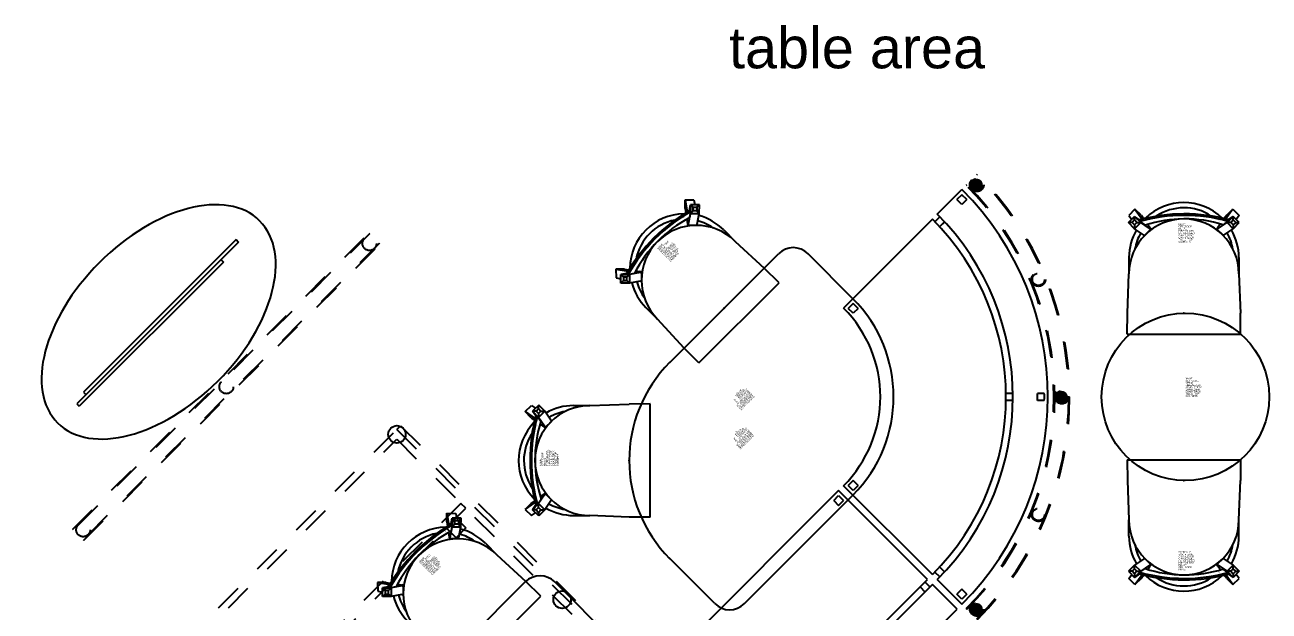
# Model space of a CAD drawing. Header units: metres. Extents: x 301.4 to 351.3, y 108.6 to 130.3.
# Drawn here: x 328.139 to 332.667, y 121.397 to 123.53 of the extents above; entities that cross this region are included whole.
import ezdxf

# ---------------------------------------------------------------- set-up
doc = ezdxf.new("R2010")
doc.units = ezdxf.units.M
doc.header["$MEASUREMENT"] = 0
doc.linetypes.add('HIDDEN', pattern=[0.375, 0.25, -0.125])
doc.linetypes.add('HIDDEN2', pattern=[0.1875, 0.125, -0.0625])
for name, color, linetype in [('AREA001T', 1, 'CONTINUOUS'), ('DECOR_SCREEN', 2, 'CONTINUOUS'), ('DETAIL', 7, 'CONTINUOUS'), ('HIDDEN1', 34, 'HIDDEN'), ('MFMB001H', 1, 'HIDDEN2'), ('MUEB001H', 1, 'HIDDEN2'), ('SOFFIT_DCR', 132, 'CONTINUOUS')]:
    doc.layers.add(name, color=color, linetype=linetype)
doc.styles.add('Arial', font='arial.ttf', dxfattribs={"height": 0.15875})
doc.styles.get("Standard").update_dxf_attribs({"font": 'txt', "width": 0.75})

# ---------------------------------------------------------------- blocks, each defined once
blk = doc.blocks.new('60_SCREEN')
at = {"layer": 'HIDDEN1', "color": 1}
for points in [[(21.92, -20.51), (-20.51, 21.92), (-20.42, 22.01), (22.01, -20.42)], [(20.51, -21.92), (-21.92, 20.51), (-22.01, 20.42), (20.42, -22.01)]]:
    blk.add_lwpolyline(points, close=True, dxfattribs=at)
for centre in [(-20.51, 20.51), (0, 0), (20.51, -20.51)]:
    blk.add_circle(centre, 1, dxfattribs=at)
blk = doc.blocks.new('RAD_SCREEN')
at = {"layer": 'MFMB001H'}
for points in [[(-32.69, 30.41, 1), (-30.94, 30.41, 1)], [(-44.87, 0, 1), (-43.12, 0, 1)], [(-32.69, -30.41, 1), (-30.94, -30.41, 1)]]:
    blk.add_hatch(color=256, dxfattribs=at).paths.add_polyline_path(points)
for p, q in [((-31.82, 31.82), (-31.91, 31.91)), ((-30.32, 30.32), (-30.41, 30.41)), ((-31.82, -31.82), (-31.91, -31.91)), ((-30.32, -30.32), (-30.41, -30.41))]:
    blk.add_line(p, q, dxfattribs=at)
for centre, radius in [((-31.82, 30.41), 1), ((-31.82, 30.41), 0.875), ((-40.66, 16.84), 1), ((-40.66, 16.84), 0.875), ((-44, 0), 1), ((-44, 0), 0.875), ((-40.66, -16.84), 1), ((-40.66, -16.84), 0.875), ((-31.82, -30.41), 1), ((-31.82, -30.41), 1), ((-31.82, -30.41), 0.875), ((-31.82, -30.41), 0.875)]:
    blk.add_circle(centre, radius, dxfattribs=at)
for radius in [45.12, 45, 43, 42.87]:
    blk.add_arc((0, 0), radius, 135, 225, dxfattribs=at)
blk = doc.blocks.new('CLG_MODULE')
at = {"layer": 'DETAIL', "color": 1}
for centre in [(-32.74, 21.5), (0, 21.5), (33.49, 21.5), (-32.74, -21.5), (0, -21.5), (33.49, -21.5)]:
    blk.add_circle(centre, 1.25, dxfattribs=at)
at = {"layer": 'HIDDEN1', "color": 1}
blk.add_lwpolyline([(33.99, -22), (33.99, -22.75), (-33.99, -22.75), (-33.99, 22.75), (33.99, 22.75), (33.99, 22)], dxfattribs=at)
for points in [[(-33.24, 22), (33.99, 22), (33.99, -22), (-33.24, -22)], [(-32.24, 21), (32.99, 21), (32.99, -21), (-32.24, -21)], [(-19.99, 21), (-18.99, 21), (-18.99, -21), (-19.99, -21)], [(20.01, 21), (19.01, 21), (19.01, -21), (20.01, -21)]]:
    blk.add_lwpolyline(points, close=True, dxfattribs=at)
at = {"layer": 'HIDDEN1', "color": 1, "elevation": 52275.22}
for points in [[(-16.99, 17.01), (-18.99, 17.01), (-18.99, 19.01), (-16.99, 19.01)], [(17.01, 17.01), (19.01, 17.01), (19.01, 19.01), (17.01, 19.01)], [(-16.99, -17.01), (-18.99, -17.01), (-18.99, -19.01), (-16.99, -19.01)], [(17.01, -17.01), (19.01, -17.01), (19.01, -19.01), (17.01, -19.01)]]:
    blk.add_lwpolyline(points, close=True, dxfattribs=at)

msp = doc.modelspace()

# ---------------------------------------------------------------- linework, layer by layer
at = {"layer": 'MUEB001H', "linetype": 'Continuous'}
for p, q in [((331.4593, 122.8408), (331.5491, 122.9306)), ((331.5486, 122.9121), (331.5307, 122.8942)), ((331.5666, 122.8942), (331.5486, 122.9121)), ((330.5416, 122.8619, 0.6984), (330.542, 122.8934, 0.6984)), ((330.5416, 122.8619, 0.6984), (330.544, 122.8467, 0.6984)), ((330.542, 122.8934, 0.6984), (330.5737, 122.893, 0.6984)), ((330.542, 122.8934, 0.6984), (330.549, 122.8498, 0.6984)), ((330.5576, 122.8548, 0.6984), (330.5614, 122.8754, 0.6984)), ((330.5605, 122.8491, 0.6984), (330.5605, 122.8566, 0.6984)), ((330.5614, 122.8754, 0.6984), (330.5612, 122.8439, 0.6984)), ((330.5932, 122.8751, 0.6984), (330.5614, 122.8754, 0.6984)), ((330.571, 122.8665, 0.6984), (330.5614, 122.8754, 0.6984)), ((330.5709, 122.8539, 0.6984), (330.571, 122.8665, 0.6984)), ((330.571, 122.8665, 0.6984), (330.5837, 122.8663, 0.6984)), ((330.5737, 122.893, 0.6984), (330.5766, 122.8753, 0.6984)), ((330.5837, 122.8663, 0.6984), (330.5836, 122.8537, 0.6984)), ((330.5837, 122.8663, 0.6984), (330.5932, 122.8751, 0.6984)), ((330.5929, 122.8436, 0.6984), (330.5932, 122.8751, 0.6984)), ((331.5486, 122.8762), (331.5307, 122.8942)), ((331.5666, 122.8942), (331.5486, 122.8762)), ((332.1784, 122.8596), (332.1562, 122.8369)), ((332.2009, 122.8376), (332.1784, 122.8596)), ((332.1784, 122.8596), (332.2046, 122.8232)), ((332.5352, 122.8596), (332.5093, 122.8238)), ((332.5126, 122.8376), (332.5352, 122.8596)), ((332.5352, 122.8596), (332.5574, 122.8369)), ((330.5478, 122.8231, 0.6984), (330.5506, 122.8059, 0.6984)), ((330.554, 122.8056, 0.6984), (330.5612, 122.8439, 0.6984)), ((330.5605, 122.8491, 0.6984), (330.5571, 122.8281, 0.6984)), ((330.5709, 122.8539, 0.6984), (330.5612, 122.8439, 0.6984)), ((330.5612, 122.8439, 0.6984), (330.5929, 122.8436, 0.6984)), ((330.5836, 122.8537, 0.6984), (330.5709, 122.8539, 0.6984)), ((330.5836, 122.8537, 0.6984), (330.5929, 122.8436, 0.6984)), ((330.5857, 122.8053, 0.6984), (330.5929, 122.8436, 0.6984)), ((331.4414, 122.8228), (331.1181, 122.4996)), ((331.4503, 122.8138), (331.4683, 122.8318)), ((331.4683, 122.8318), (331.4503, 122.8138)), ((331.4857, 122.8133), (331.4678, 122.7953)), ((331.4683, 122.7958), (331.4862, 122.8138)), ((332.1551, 122.8105), (332.1773, 122.8332)), ((332.168, 122.811), (332.1551, 122.8105)), ((332.1562, 122.8369), (332.1667, 122.8223)), ((332.1769, 122.8201), (332.168, 122.811)), ((332.168, 122.811), (332.177, 122.8021)), ((332.1769, 122.8201), (332.1773, 122.8332)), ((332.1859, 122.8112), (332.1769, 122.8201)), ((332.177, 122.8021), (332.1859, 122.8112)), ((332.1953, 122.8208), (332.1773, 122.8332)), ((332.1773, 122.8332), (332.1998, 122.8111)), ((332.1998, 122.8111), (332.1775, 122.7884)), ((332.1859, 122.8112), (332.1998, 122.8111)), ((332.1913, 122.8198), (332.1966, 122.8146)), ((332.1966, 122.8146), (332.216, 122.8013)), ((332.2319, 122.7891), (332.1998, 122.8111)), ((332.2009, 122.8376), (332.2103, 122.8246)), ((332.4817, 122.7891), (332.5138, 122.8111)), ((332.517, 122.8152), (332.4997, 122.8027)), ((332.5126, 122.8376), (332.5036, 122.8252)), ((332.5363, 122.8332), (332.5138, 122.8111)), ((332.5277, 122.8112), (332.5138, 122.8111)), ((332.5138, 122.8111), (332.536, 122.7884)), ((332.517, 122.8152), (332.5223, 122.8204)), ((332.519, 122.8213), (332.5363, 122.8332)), ((332.5277, 122.8112), (332.5367, 122.8201)), ((332.5366, 122.8021), (332.5277, 122.8112)), ((332.5585, 122.8105), (332.5363, 122.8332)), ((332.5367, 122.8201), (332.5363, 122.8332)), ((332.5456, 122.811), (332.5366, 122.8021)), ((332.5367, 122.8201), (332.5456, 122.811)), ((332.5456, 122.811), (332.5585, 122.8105)), ((332.5574, 122.8369), (332.5469, 122.8223)), ((330.584, 122.8006, 0.6984), (330.5523, 122.8009, 0.6984)), ((330.6818, 122.7841, 0.6984), (330.7239, 122.742, 0.6984)), ((332.1775, 122.7884), (332.1551, 122.8105)), ((332.177, 122.8021), (332.1775, 122.7884)), ((332.2097, 122.7664), (332.1775, 122.7884)), ((332.2365, 122.7869), (332.2143, 122.7643)), ((332.2251, 122.8041), (332.2341, 122.7917)), ((332.4993, 122.7643), (332.4771, 122.7869)), ((332.4896, 122.8058), (332.4795, 122.7917)), ((332.5039, 122.7664), (332.536, 122.7884)), ((332.536, 122.7884), (332.5585, 122.8105)), ((332.5366, 122.8021), (332.536, 122.7884)), ((328.9158, 122.7398), (328.3273, 122.1512)), ((328.9069, 122.7488), (328.3516, 122.1935)), ((328.9069, 122.7488), (328.9158, 122.7398)), ((330.7239, 122.742, 0.6984), (330.829, 122.6451, 0.6984)), ((328.8518, 122.6757), (328.8608, 122.6668)), ((330.486, 122.302, 0.6984), (330.8811, 122.6971, 0.6984)), ((331.1522, 122.5337, 0.6984), (330.9888, 122.6971, 0.6984)), ((332.1568, 122.6834), (332.1568, 122.624)), ((332.5568, 122.6834), (332.5568, 122.624)), ((328.8608, 122.6668), (328.3363, 122.1423)), ((330.3212, 122.6414, 0.6984), (330.2897, 122.641, 0.6984)), ((330.2897, 122.641, 0.6984), (330.2901, 122.6093, 0.6984)), ((330.2897, 122.641, 0.6984), (330.334, 122.6339, 0.6984)), ((330.3212, 122.6414, 0.6984), (330.337, 122.6389, 0.6984)), ((330.362, 122.6349, 0.6984), (330.3771, 122.6324, 0.6984)), ((330.3822, 122.6307, 0.6984), (330.3825, 122.599, 0.6984)), ((330.8833, 122.5916, 0.6984), (330.829, 122.6451, 0.6984)), ((330.2901, 122.6093, 0.6984), (330.3078, 122.6064, 0.6984)), ((330.3291, 122.6256, 0.6984), (330.3076, 122.6216, 0.6984)), ((330.3076, 122.6216, 0.6984), (330.3391, 122.6218, 0.6984)), ((330.308, 122.5898, 0.6984), (330.3076, 122.6216, 0.6984)), ((330.3166, 122.612, 0.6984), (330.3076, 122.6216, 0.6984)), ((330.3167, 122.5993, 0.6984), (330.308, 122.5898, 0.6984)), ((330.3395, 122.5901, 0.6984), (330.308, 122.5898, 0.6984)), ((330.3292, 122.6121, 0.6984), (330.3166, 122.612, 0.6984)), ((330.3166, 122.612, 0.6984), (330.3167, 122.5993, 0.6984)), ((330.3167, 122.5993, 0.6984), (330.3293, 122.5994, 0.6984)), ((330.327, 122.622, 0.6984), (330.3344, 122.6221, 0.6984)), ((330.3292, 122.6121, 0.6984), (330.3391, 122.6218, 0.6984)), ((330.3293, 122.5994, 0.6984), (330.3292, 122.6121, 0.6984)), ((330.3293, 122.5994, 0.6984), (330.3395, 122.5901, 0.6984)), ((330.3344, 122.6221, 0.6984), (330.3575, 122.6264, 0.6984)), ((330.3774, 122.629, 0.6984), (330.3391, 122.6218, 0.6984)), ((330.3391, 122.6218, 0.6984), (330.3395, 122.5901, 0.6984)), ((330.3778, 122.5973, 0.6984), (330.3395, 122.5901, 0.6984)), ((330.5915, 122.2998, 0.6984), (330.8833, 122.5916, 0.6984)), ((332.1511, 122.4811), (332.1568, 122.624)), ((332.5568, 122.624), (332.5625, 122.4811)), ((330.399, 122.5012, 0.6984), (330.4411, 122.4591, 0.6984)), ((331.153, 122.5164), (331.135, 122.4985)), ((331.153, 122.4805), (331.135, 122.4985)), ((331.1709, 122.4985), (331.153, 122.5164)), ((331.1709, 122.4985), (331.153, 122.4805)), ((330.5381, 122.3541, 0.6984), (330.4411, 122.4591, 0.6984)), ((332.1504, 122.4049), (332.1511, 122.4811)), ((332.5631, 122.4049), (332.5625, 122.4811)), ((332.1504, 122.4049), (332.5631, 122.4049)), ((330.5915, 122.2998, 0.6984), (330.5381, 122.3541, 0.6984)), ((328.3516, 122.1935), (328.3606, 122.1846)), ((331.7345, 122.189), (331.7091, 122.189)), ((331.8488, 122.189), (331.8234, 122.189)), ((328.3273, 122.1512), (328.3363, 122.1423)), ((329.9594, 122.1231), (329.9822, 122.1453)), ((329.9822, 122.1453), (329.9967, 122.1348)), ((330.0086, 122.1464), (329.9859, 122.1242)), ((329.999, 122.1246), (330.0081, 122.1335)), ((330.0081, 122.1335), (330.0086, 122.1464)), ((330.0081, 122.1335), (330.0169, 122.1245)), ((330.0307, 122.1239), (330.0086, 122.1464)), ((330.1356, 122.1447), (330.1951, 122.1447)), ((330.1951, 122.1447), (330.3379, 122.1504)), ((330.4141, 122.151), (330.3379, 122.1504)), ((330.4141, 121.7383), (330.4141, 122.151)), ((331.7345, 122.1636), (331.7091, 122.1636)), ((331.8488, 122.1636), (331.8234, 122.1636)), ((329.9814, 122.1005), (329.9594, 122.1231)), ((329.9594, 122.1231), (329.9953, 122.0972)), ((329.9814, 122.1005), (329.9939, 122.0915)), ((329.999, 122.1246), (329.9859, 122.1242)), ((329.9859, 122.1242), (330.008, 122.1017)), ((329.9977, 122.1069), (329.9859, 122.1242)), ((330.0038, 122.1049), (329.9986, 122.1102)), ((330.0078, 122.1156), (329.999, 122.1246)), ((330.0038, 122.1049), (330.0163, 122.0876)), ((330.0169, 122.1245), (330.0078, 122.1156)), ((330.0078, 122.1156), (330.008, 122.1017)), ((330.008, 122.1017), (330.0307, 122.1239)), ((330.03, 122.0696), (330.008, 122.1017)), ((330.0169, 122.1245), (330.0307, 122.1239)), ((330.0527, 122.0918), (330.0307, 122.1239)), ((330.0548, 122.0872), (330.0321, 122.065)), ((330.0133, 122.0775), (330.0274, 122.0674)), ((332.1504, 121.9478), (332.5631, 121.9478)), ((332.1504, 121.9478), (332.1511, 121.8716)), ((332.5631, 121.9478), (332.5625, 121.8716)), ((331.153, 121.8721), (331.135, 121.8542)), ((331.1709, 121.8542), (331.153, 121.8721)), ((332.1511, 121.8716), (332.1568, 121.7287)), ((332.5568, 121.7287), (332.5625, 121.8716)), ((330.03, 121.8198), (330.008, 121.7877)), ((330.0149, 121.813), (330.0274, 121.822)), ((331.1001, 121.8351), (330.0228, 120.7575)), ((330.0321, 121.8244), (330.0548, 121.8022)), ((330.7572, 121.4239, 0.6984), (331.1522, 121.819, 0.6984)), ((331.0822, 121.7992), (331.1001, 121.8171)), ((331.4234, 121.5119), (331.1001, 121.8351)), ((331.4234, 121.5119), (331.1001, 121.8351)), ((331.1001, 121.8171), (331.1181, 121.7992)), ((331.4414, 121.5298), (331.1181, 121.8531)), ((331.153, 121.8362), (331.135, 121.8542)), ((331.1709, 121.8542), (331.153, 121.8362)), ((329.9594, 121.7663), (329.9958, 121.7925)), ((329.9814, 121.7888), (329.9594, 121.7663)), ((329.9814, 121.7888), (329.9944, 121.7982)), ((329.9859, 121.7652), (330.008, 121.7877)), ((329.9982, 121.7832), (329.9859, 121.7652)), ((330.0078, 121.7738), (329.999, 121.7648)), ((329.9993, 121.7792), (330.0045, 121.7845)), ((330.0045, 121.7845), (330.0178, 121.8039)), ((330.0078, 121.7738), (330.008, 121.7877)), ((330.0169, 121.7649), (330.0078, 121.7738)), ((330.008, 121.7877), (330.0307, 121.7654)), ((330.0527, 121.7976), (330.0307, 121.7654)), ((331.0822, 121.7992), (331.1001, 121.7812)), ((331.1001, 121.7812), (331.1181, 121.7992)), ((329.6742, 121.7213), (329.6746, 121.7528)), ((329.6746, 121.7528), (329.7064, 121.7524)), ((329.6746, 121.7528), (329.6817, 121.7092)), ((329.6902, 121.7143), (329.6941, 121.7349)), ((329.6941, 121.7349), (329.6939, 121.7034)), ((329.7258, 121.7345), (329.6941, 121.7349)), ((329.7037, 121.7259), (329.6941, 121.7349)), ((329.7036, 121.7133), (329.7037, 121.7259)), ((329.7037, 121.7259), (329.7164, 121.7258)), ((329.7064, 121.7524), (329.7092, 121.7347)), ((329.7164, 121.7258), (329.7163, 121.7132)), ((329.7164, 121.7258), (329.7258, 121.7345)), ((329.7256, 121.703), (329.7258, 121.7345)), ((329.9594, 121.7663), (329.9822, 121.7441)), ((329.9822, 121.7441), (329.9967, 121.7546)), ((330.0086, 121.743), (329.9859, 121.7652)), ((329.999, 121.7648), (329.9859, 121.7652)), ((329.999, 121.7648), (330.0081, 121.7559)), ((330.0081, 121.7559), (330.0169, 121.7649)), ((330.0081, 121.7559), (330.0086, 121.743)), ((330.0307, 121.7654), (330.0086, 121.743)), ((330.0169, 121.7649), (330.0307, 121.7654)), ((330.1356, 121.7447), (330.1951, 121.7447)), ((330.3379, 121.739), (330.1951, 121.7447)), ((330.4141, 121.7383), (330.3379, 121.739)), ((332.1568, 121.6692), (332.1568, 121.7287)), ((332.5568, 121.6692), (332.5568, 121.7287)), ((329.6742, 121.7213), (329.6767, 121.7062)), ((329.6805, 121.6825), (329.6833, 121.6654)), ((329.6867, 121.6651), (329.6939, 121.7034)), ((329.6932, 121.7086), (329.6898, 121.6875)), ((329.6932, 121.7086), (329.6932, 121.716)), ((329.7036, 121.7133), (329.6939, 121.7034)), ((329.6939, 121.7034), (329.7256, 121.703)), ((329.7163, 121.7132), (329.7036, 121.7133)), ((329.7163, 121.7132), (329.7256, 121.703)), ((329.7184, 121.6647), (329.7256, 121.703)), ((329.7167, 121.66), (329.685, 121.6603)), ((329.8145, 121.6435), (329.8566, 121.6015)), ((329.8566, 121.6015), (329.9616, 121.5045)), ((330.6494, 121.4239, 0.6984), (330.4829, 121.5904, 0.6984)), ((332.2365, 121.5657), (332.2143, 121.5884)), ((332.4993, 121.5884), (332.4771, 121.5657)), ((331.4857, 121.5394), (331.4678, 121.5573)), ((331.4683, 121.5568), (331.4862, 121.5389)), ((332.1775, 121.5643), (332.1551, 121.5422)), ((332.168, 121.5417), (332.177, 121.5505)), ((332.177, 121.5505), (332.1775, 121.5643)), ((332.177, 121.5505), (332.1859, 121.5415)), ((332.2097, 121.5863), (332.1775, 121.5643)), ((332.1998, 121.5416), (332.1775, 121.5643)), ((332.1966, 121.5381), (332.216, 121.5514)), ((332.2319, 121.5636), (332.1998, 121.5416)), ((332.2251, 121.5486), (332.2341, 121.561)), ((332.4896, 121.5469), (332.4795, 121.561)), ((332.4817, 121.5636), (332.5138, 121.5416)), ((332.517, 121.5375), (332.4997, 121.5499)), ((332.5039, 121.5863), (332.536, 121.5643)), ((332.5138, 121.5416), (332.536, 121.5643)), ((332.5366, 121.5505), (332.5277, 121.5415)), ((332.536, 121.5643), (332.5585, 121.5422)), ((332.5366, 121.5505), (332.536, 121.5643)), ((332.5456, 121.5417), (332.5366, 121.5505)), ((329.4539, 121.5009), (329.4224, 121.5005)), ((329.4224, 121.5005), (329.4228, 121.4687)), ((329.4224, 121.5005), (329.4666, 121.4933)), ((329.4539, 121.5009), (329.4697, 121.4983)), ((329.9598, 121.5027), (329.6725, 121.2153)), ((330.016, 121.4511), (329.9616, 121.5045)), ((330.3909, 121.1795), (330.0676, 121.5027)), ((330.3461, 120.4342), (331.4234, 121.5119)), ((331.4144, 121.5029), (331.4324, 121.4849)), ((331.4503, 121.5389), (331.4683, 121.5209)), ((331.4683, 121.5209), (331.4503, 121.5389)), ((331.4593, 121.5119), (331.5491, 121.4221)), ((332.1551, 121.5422), (332.1773, 121.5195)), ((332.168, 121.5417), (332.1551, 121.5422)), ((332.1562, 121.5158), (332.1667, 121.5303)), ((332.1784, 121.4931), (332.1562, 121.5158)), ((332.1769, 121.5326), (332.168, 121.5417)), ((332.1859, 121.5415), (332.1769, 121.5326)), ((332.1769, 121.5326), (332.1773, 121.5195)), ((332.1773, 121.5195), (332.1998, 121.5416)), ((332.1953, 121.5318), (332.1773, 121.5195)), ((332.1784, 121.4931), (332.2046, 121.5294)), ((332.2009, 121.515), (332.1784, 121.4931)), ((332.1859, 121.5415), (332.1998, 121.5416)), ((332.1913, 121.5329), (332.1966, 121.5381)), ((332.2009, 121.515), (332.2103, 121.528)), ((332.5126, 121.515), (332.5036, 121.5275)), ((332.5352, 121.4931), (332.5093, 121.5289)), ((332.5126, 121.515), (332.5352, 121.4931)), ((332.5363, 121.5195), (332.5138, 121.5416)), ((332.5277, 121.5415), (332.5138, 121.5416)), ((332.517, 121.5375), (332.5223, 121.5322)), ((332.519, 121.5313), (332.5363, 121.5195)), ((332.5277, 121.5415), (332.5367, 121.5326)), ((332.5352, 121.4931), (332.5574, 121.5158)), ((332.5585, 121.5422), (332.5363, 121.5195)), ((332.5367, 121.5326), (332.5363, 121.5195)), ((332.5367, 121.5326), (332.5456, 121.5417)), ((332.5456, 121.5417), (332.5585, 121.5422)), ((332.5574, 121.5158), (332.5469, 121.5303)), ((329.4228, 121.4687), (329.4405, 121.4659)), ((329.4618, 121.485), (329.4403, 121.481)), ((329.4403, 121.481), (329.4718, 121.4813)), ((329.4406, 121.4493), (329.4403, 121.481)), ((329.4493, 121.4715), (329.4403, 121.481)), ((329.4494, 121.4588), (329.4406, 121.4493)), ((329.4619, 121.4716), (329.4493, 121.4715)), ((329.4493, 121.4715), (329.4494, 121.4588)), ((329.4494, 121.4588), (329.462, 121.4589)), ((329.4597, 121.4815), (329.4671, 121.4815)), ((329.4619, 121.4716), (329.4718, 121.4813)), ((329.462, 121.4589), (329.4619, 121.4716)), ((329.462, 121.4589), (329.4721, 121.4495)), ((329.4671, 121.4815), (329.4902, 121.4858)), ((329.5101, 121.4884), (329.4718, 121.4813)), ((329.4718, 121.4813), (329.4721, 121.4495)), ((329.5104, 121.4567), (329.4721, 121.4495)), ((329.4947, 121.4943), (329.5098, 121.4919)), ((329.5148, 121.4902), (329.5152, 121.4584)), ((331.4414, 121.4939), (330.364, 120.4163)), ((331.3965, 121.4849), (331.4145, 121.467)), ((331.5312, 121.4041), (331.4414, 121.4939)), ((331.5486, 121.4764), (331.5307, 121.4585)), ((331.5486, 121.4405), (331.5307, 121.4585)), ((331.5666, 121.4585), (331.5486, 121.4764)), ((331.5666, 121.4585), (331.5486, 121.4405)), ((329.4721, 121.4495), (329.4406, 121.4493)), ((329.7242, 121.1592), (330.016, 121.4511)), ((330.4538, 120.3265), (331.5312, 121.4041))]:
    msp.add_line(p, q, dxfattribs=at)
msp.add_circle((332.3622, 122.1763), 0.3048, dxfattribs=at)
for centre, radius, start, end in [((330.7949, 122.1763), 1.0667, 315, 45), ((330.8742, 122.3107, 0.6984), 0.6295, 119.8857, 150.366), ((332.3568, 122.6834), 0.2, 45.8465, 134.4667), ((332.3568, 122.6834), 0.181, 56.6152, 123.698), ((330.8503, 122.3345, 0.6984), 0.5906, 119.3849, 150.8637), ((330.5404, 122.6426, 0.6984), 0.2, 90.8538, 179.4739), ((330.7754, 122.4126, 0.8096), 0.4694, 117.7129, 152.8947), ((330.5404, 122.6426, 0.6984), 0.181, 101.6225, 168.7053), ((330.5404, 122.6426, 0.6984), 0.181, 54.9596, 74.7619), ((330.5404, 122.6426, 0.6984), 0.2, 45.0073, 75.2027), ((330.7949, 122.1763), 0.9143, 315, 45), ((330.7949, 122.1763), 0.9397, 315, 45), ((332.3568, 122.624), 0.2, 360, 180), ((332.3581, 122.2127), 0.6295, 74.8784, 105.3587), ((332.358, 122.2464), 0.5906, 74.3776, 105.8564), ((332.3602, 122.3546, 0.1112), 0.4694, 72.7056, 107.8874), ((330.5825, 122.6006, 0.6984), 0.2, 45.0073, 225.0073), ((332.3568, 122.6834), 0.2, 149.8046, 180), ((332.3568, 122.6834), 0.181, 150.2454, 170.0477), ((332.3568, 122.6834), 0.181, 9.9523, 29.7546), ((332.3568, 122.6834), 0.2, 360, 30.1954), ((330.9349, 122.6433, 0.6984), 0.0762, 45, 135), ((330.5404, 122.6426, 0.6984), 0.2, 194.8119, 225.0073), ((330.5404, 122.6426, 0.6984), 0.181, 195.2527, 215.055), ((330.7949, 122.1763), 0.4571, 315, 45), ((330.7949, 122.1763), 0.5054, 315, 45), ((330.8433, 121.9447), 0.5054, 135, 225), ((330.7949, 122.1763), 1.0286, 359.2926, 0.7074), ((330.7949, 122.1763), 1.054, 359.3097, 0.6903), ((330.1951, 121.9447), 0.2, 90, 270), ((330.1356, 121.9447), 0.2, 90, 120.1954), ((330.6064, 121.946), 0.6295, 164.8784, 195.3587), ((330.5726, 121.9459), 0.5906, 164.3776, 195.8564), ((330.4644, 121.9481, 0.1112), 0.4694, 162.7056, 197.8874), ((330.1356, 121.9447), 0.181, 99.9523, 119.7546), ((330.1356, 121.9447), 0.2, 135.8465, 224.4667), ((330.1356, 121.9447), 0.181, 146.6152, 213.698), ((330.1356, 121.9447), 0.2, 239.8046, 270), ((330.1356, 121.9447), 0.181, 240.2454, 260.0477), ((332.3568, 121.7287), 0.2, 180, 360), ((330.0069, 121.1702), 0.6295, 119.8857, 150.366), ((329.983, 121.1939), 0.5906, 119.3849, 150.8637), ((329.6731, 121.5021), 0.2, 90.8538, 179.4739), ((329.908, 121.272, 0.1112), 0.4694, 117.7129, 152.8947), ((329.6731, 121.5021), 0.181, 101.6225, 168.7053), ((329.6731, 121.5021), 0.2, 45.0073, 75.2027), ((329.7152, 121.46), 0.2, 45.0073, 225.0073), ((329.6731, 121.5021), 0.181, 54.9596, 74.7619), ((332.3568, 121.6692), 0.2, 180, 210.1954), ((332.3568, 121.6692), 0.181, 189.9523, 209.7546), ((332.3568, 121.6692), 0.181, 330.2454, 350.0477), ((332.3568, 121.6692), 0.2, 329.8046, 360), ((332.3602, 121.9981, 0.1112), 0.4694, 252.1126, 287.2944), ((330.0137, 121.4488), 0.0762, 45.0073, 135.0073), ((332.3581, 122.14), 0.6295, 254.6413, 285.1216), ((332.358, 122.1062), 0.5906, 254.1436, 285.6224), ((332.3568, 121.6692), 0.2, 225.5333, 314.1535), ((332.3568, 121.6692), 0.181, 236.302, 303.3848), ((329.6731, 121.5021), 0.181, 195.2527, 215.055), ((329.6731, 121.5021), 0.2, 194.8119, 225.0073), ((330.7033, 121.4778, 0.6984), 0.0762, 225, 315)]:
    msp.add_arc(centre, radius, start, end, dxfattribs=at)
at = {"layer": 'MUEB001H', "linetype": 'Continuous', "extrusion": (0, 0, -1)}
msp.add_ellipse((328.6253, 122.4493), major_axis=(0.3677, 0.3677), ratio=0.586538, dxfattribs=at)
at = {"layer": 'MUEB001H', "linetype": 'Continuous'}
for centre, major_axis, ratio, start_param, end_param in [((330.5441, 122.8292, 0.6984), (-0.0062, -0.00139), 0.113569, 6.234384, 6.283185), ((332.4914, 122.8127), (-0.00536, 0.0034), 0.113569, 6.234384, 6.283185), ((330.5588, 123.439, 0.6984), (-0.0065, -0.6381), 0.021677, 6.157956, 6.405076), ((330.5905, 123.4386, 0.6984), (-0.0065, -0.6381), 0.021677, 0, 0.121891), ((331.7584, 123.2108), (0.4558, -0.4465), 0.021677, 6.161295, 6.283185), ((331.7807, 123.2335), (0.4558, -0.4465), 0.021677, 6.161295, 6.408415), ((332.9329, 123.2335), (-0.4558, -0.4465), 0.021677, 6.157956, 6.405076), ((332.9551, 123.2108), (-0.4558, -0.4465), 0.021677, 0, 0.121891), ((329.7441, 122.6241, 0.6984), (0.6381, 0.0067), 0.021677, 6.161295, 6.408415), ((329.7444, 122.5923, 0.6984), (0.6381, 0.0067), 0.021677, 6.161295, 6.283185), ((329.6083, 122.543), (0.4465, -0.4558), 0.021677, 0, 0.121891), ((330.0063, 122.0793), (-0.0034, -0.00536), 0.113569, 6.234384, 6.283185), ((329.5856, 122.5208), (0.4465, -0.4558), 0.021677, 6.157956, 6.405076), ((329.5856, 121.3686), (0.4465, 0.4558), 0.021677, 6.161295, 6.408415), ((329.6083, 121.3463), (0.4465, 0.4558), 0.021677, 6.161295, 6.283185), ((329.6768, 121.6887), (-0.0062, -0.00139), 0.113569, 6.234384, 6.283185), ((329.6914, 122.2984), (-0.0065, -0.6381), 0.021677, 6.157956, 6.405076), ((329.7232, 122.2981), (-0.0065, -0.6381), 0.021677, 0, 0.121891), ((328.8768, 121.4835), (0.6381, 0.0067), 0.021677, 6.161295, 6.408415), ((328.8771, 121.4518), (0.6381, 0.0067), 0.021677, 6.161295, 6.283185)]:
    msp.add_ellipse(centre, major_axis=major_axis, ratio=ratio, start_param=start_param, end_param=end_param, dxfattribs=at)
at = {"layer": 'MUEB001H', "linetype": 'Continuous', "extrusion": (0, 0, -1)}
for centre, major_axis, ratio, start_param, end_param in [((331.7584, 121.1419), (0.4558, 0.4465), 0.021677, -0.121891, 0), ((332.9551, 121.1419), (-0.4558, 0.4465), 0.021677, 0, 0.121891), ((331.7807, 121.1192), (0.4558, 0.4465), 0.021677, -0.121891, 0.125229), ((332.9329, 121.1192), (-0.4558, 0.4465), 0.021677, -0.125229, 0.121891), ((332.4914, 121.54), (0.00536, 0.0034), 0.113569, 3.092791, 3.141593)]:
    msp.add_ellipse(centre, major_axis=major_axis, ratio=ratio, start_param=start_param, end_param=end_param, dxfattribs=at)
at = {"layer": 'MUEB001H', "linetype": 'Continuous'}
for p in [(330.6835, 122.4996, 0.6984), (332.3568, 122.4811), (330.3379, 121.9447), (332.3568, 121.8716)]:
    msp.add_point(p, dxfattribs=at)

# ---------------------------------------------------------------- block references
at = {"layer": 'DECOR_SCREEN', "xscale": 0.02539682539682531, "yscale": 0.02539682539682531, "zscale": 0.02539682539682531}
for name, p, rotation in [('RAD_SCREEN', (330.7949, 122.1763), 180), ('60_SCREEN', (328.8717, 122.2134), 90)]:
    msp.add_blockref(name, p, dxfattribs=dict(at, rotation=rotation))
at = {"layer": 'SOFFIT_DCR', "xscale": 0.02539682539683045, "yscale": 0.02539682539683045, "zscale": 0.02539682539683045, "rotation": 135}
msp.add_blockref('CLG_MODULE', (329.7078, 121.0523), dxfattribs=at)

# ---------------------------------------------------------------- texts
at = {"layer": 'AREA001T', "style": 'Arial'}
msp.add_text('table area', height=0.15, rotation=360, dxfattribs=at).set_placement((330.7012, 123.3721))
at = {"layer": 'MUEB001H', "linetype": 'Continuous', "flags": 3}
for tag, p, s, height, rotation in [('GET_CODE', (332.3376, 122.793), 'T', 0.00635, 360), ('CHAIR_SEAT', (332.3376, 122.7613), 'N', 0.00635, 360), ('UPHOLSTERY', (332.3376, 122.7692), 'N', 0.00635, 360), ('NAME', (332.3376, 122.801), '5TH_AVE_CHAIR', 0.006349, 360), ('METAL', (332.3376, 122.7851), 'N', 0.00635, 360), ('FIBERGLASS', (332.3376, 122.7772), 'N', 0.00635, 360), ('NAME', (330.4437, 122.7121, 0.6984), '5TH_AVE_CHAIR', 0.006349, 45.0073), ('GET_CODE', (330.4493, 122.7065, 0.6984), 'T', 0.00635, 45.0073), ('METAL', (330.4549, 122.7009, 0.6984), 'N', 0.00635, 45.0073), ('FIBERGLASS', (330.4605, 122.6953, 0.6984), 'N', 0.00635, 45.0073), ('UPHOLSTERY', (330.4662, 122.6897, 0.6984), 'N', 0.00635, 45.0073), ('CHAIR_SEAT', (330.4718, 122.6841, 0.6984), 'N', 0.00635, 45.0073), ('CHAIR_BACK', (330.4774, 122.6785, 0.6984), 'N', 0.00635, 45.0073), ('TABLE_TOP', (332.3376, 122.7454), 'Y', 0.00635, 360), ('CHAIR_BACK', (332.3376, 122.7534), 'N', 0.00635, 360), ('CABINETS', (332.3376, 122.7375), 'N', 0.00635, 360), ('TABLE_TOP', (330.483, 122.6729, 0.6984), 'Y', 0.00635, 45.0073), ('CABINETS', (330.4886, 122.6673, 0.6984), 'N', 0.00635, 45.0073), ('GET_CODE', (332.3622, 122.2319), 'T', 0.00635, 360), ('NAME', (332.3622, 122.2398), 'TABLE TOP 24" ROUND T2FA', 0.006349, 360), ('METAL', (332.3622, 122.224), 'N', 0.00635, 360), ('FIBERGLASS', (332.3622, 122.216), 'N', 0.00635, 360), ('FIBERGLASS', (330.7668, 122.1483), 'N', 0.00635, 135), ('UPHOLSTERY', (330.7724, 122.1539), 'N', 0.00635, 135), ('CHAIR_SEAT', (330.7781, 122.1595), 'N', 0.00635, 135), ('CHAIR_BACK', (330.7837, 122.1651), 'N', 0.00635, 135), ('TABLE_TOP', (330.7893, 122.1707), 'N', 0.00635, 135), ('CABINETS', (330.7949, 122.1763), 'N', 0.00635, 135), ('TABLE_TOP', (332.3622, 122.1843), 'Y', 0.00635, 360), ('CHAIR_SEAT', (332.3622, 122.2001), 'N', 0.00635, 360), ('CHAIR_BACK', (332.3622, 122.1922), 'N', 0.00635, 360), ('CABINETS', (332.3622, 122.1763), 'N', 0.00635, 360), ('UPHOLSTERY', (332.3622, 122.2081), 'N', 0.00635, 360), ('GET_CODE', (330.7556, 122.1371), 'GET', 0.00635, 135), ('NAME', (330.75, 122.1314), 'VERONA 2 1/4 ROUND RD BACK BOLT DOWN', 0.006349, 135), ('METAL', (330.7612, 122.1427), 'N', 0.00635, 135), ('FIBERGLASS', (330.765, 122.0064), 'N', 0.00635, 135), ('UPHOLSTERY', (330.7706, 122.012), 'N', 0.00635, 135), ('CHAIR_SEAT', (330.7762, 122.0176), 'N', 0.00635, 135), ('CHAIR_BACK', (330.7818, 122.0233), 'N', 0.00635, 135), ('TABLE_TOP', (330.7875, 122.0289), 'Y', 0.00635, 135), ('CABINETS', (330.7931, 122.0345), 'N', 0.00635, 135), ('GET_CODE', (330.7538, 121.9952), 'T', 0.00635, 135), ('NAME', (330.7482, 121.9896), 'TABLE TOP 32"x42" T2', 0.006349, 135), ('METAL', (330.7594, 122.0008), 'N', 0.00635, 135), ('GET_CODE', (330.026, 121.9255), 'T', 0.00635, 90), ('METAL', (330.0339, 121.9255), 'N', 0.00635, 90), ('FIBERGLASS', (330.0419, 121.9255), 'N', 0.00635, 90), ('UPHOLSTERY', (330.0498, 121.9255), 'N', 0.00635, 90), ('CHAIR_SEAT', (330.0578, 121.9255), 'N', 0.00635, 90), ('CHAIR_BACK', (330.0657, 121.9255), 'N', 0.00635, 90), ('TABLE_TOP', (330.0736, 121.9255), 'Y', 0.00635, 90), ('CABINETS', (330.0816, 121.9255), 'N', 0.00635, 90), ('NAME', (330.0181, 121.9255), '5TH_AVE_CHAIR', 0.006349, 90), ('NAME', (329.5764, 121.5716), '5TH_AVE_CHAIR', 0.006349, 45.0073), ('GET_CODE', (329.582, 121.566), 'T', 0.00635, 45.0073), ('FIBERGLASS', (329.5932, 121.5548), 'N', 0.00635, 45.0073), ('UPHOLSTERY', (329.5988, 121.5491), 'N', 0.00635, 45.0073), ('METAL', (329.5876, 121.5604), 'N', 0.00635, 45.0073), ('CHAIR_SEAT', (329.6044, 121.5435), 'N', 0.00635, 45.0073), ('CHAIR_BACK', (329.6101, 121.5379), 'N', 0.00635, 45.0073), ('TABLE_TOP', (329.6157, 121.5323), 'Y', 0.00635, 45.0073), ('CABINETS', (329.6213, 121.5267), 'N', 0.00635, 45.0073)]:
    msp.add_attdef(tag, p, s, height=height, rotation=rotation, dxfattribs=at)
at = {"layer": 'MUEB001H', "linetype": 'Continuous', "text_generation_flag": 4, "flags": 3}
for tag, p, s, height in [('TABLE_TOP', (332.3376, 121.6073), 'Y', 0.00635), ('CABINETS', (332.3376, 121.6152), 'N', 0.00635), ('CHAIR_BACK', (332.3376, 121.5993), 'N', 0.00635), ('CHAIR_SEAT', (332.3376, 121.5914), 'N', 0.00635), ('GET_CODE', (332.3376, 121.5596), 'T', 0.00635), ('UPHOLSTERY', (332.3376, 121.5834), 'N', 0.00635), ('FIBERGLASS', (332.3376, 121.5755), 'N', 0.00635), ('METAL', (332.3376, 121.5676), 'N', 0.00635), ('NAME', (332.3376, 121.5517), '5TH_AVE_CHAIR', 0.006349)]:
    msp.add_attdef(tag, p, s, height=height, rotation=360, dxfattribs=at)

doc.saveas('drawing.dxf')
